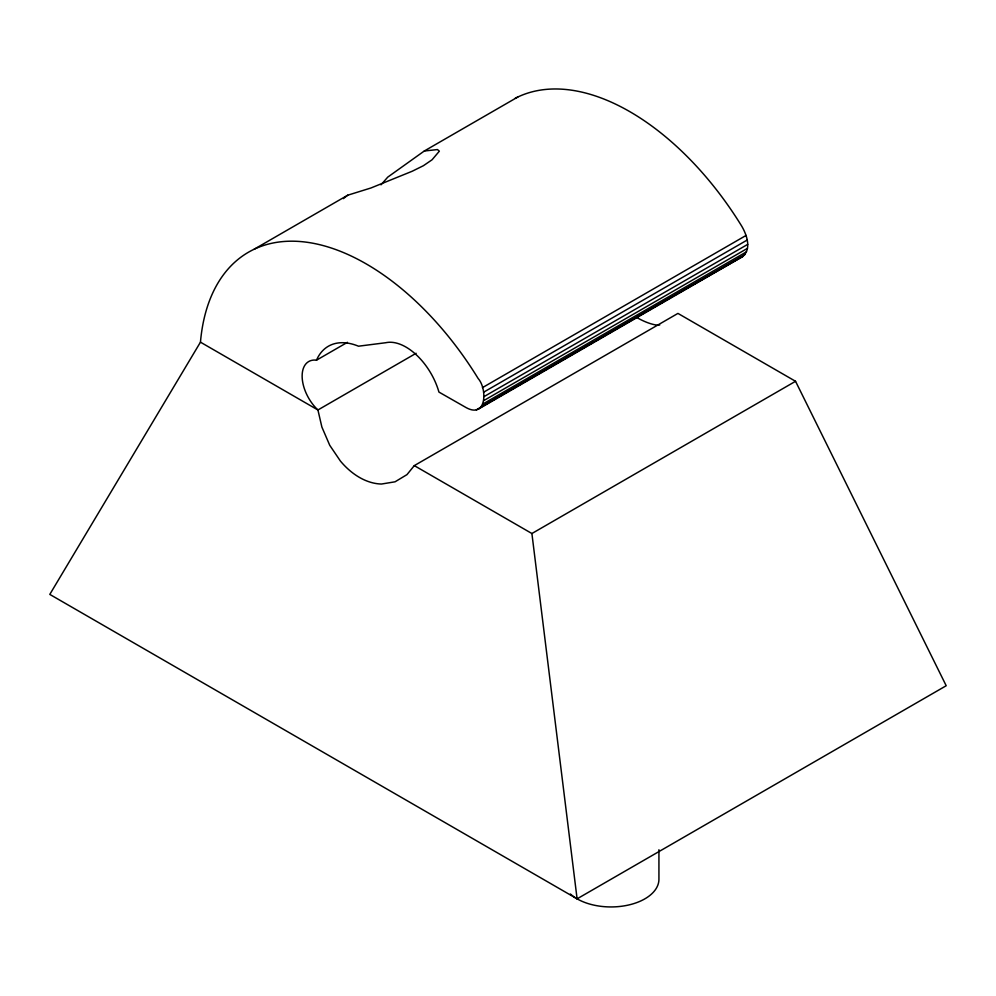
<?xml version="1.0" encoding="UTF-8"?>
<svg xmlns="http://www.w3.org/2000/svg" width="996" height="996" viewBox="0 0 996 996"><rect width="100%" height="100%" fill="white"/><g stroke="black" fill="none" stroke-linecap="round" stroke-linejoin="round"><path stroke-width="1.49" d="M316.504 360.179A75.634 43.675 60 0 1 358.498 346.197L385.751 342.724A50.074 28.909 60 0 1 438.937 392.075L466.29 407.688C486.658 418.743 487.418 388.926 478.155 378.517A235.43 135.929 60 0 0 306.146 242.153A235.43 135.929 60 0 0 200.457 342.163L49.8 594.4L577.095 898.84L946.2 685.734L795.543 381.294L677.94 313.404L414.299 465.618L406.978 474.619L395.051 481.803L381.493 484.031A74.04 50.896 72 0 1 340.433 461.086L329.751 445.312L321.882 427.06L317.923 409.979A31.785 18.351 60 0 1 302.149 376.974A31.785 18.351 60 0 1 316.504 360.179L347.442 342.325M479.088 408.734L742.73 256.52C751.731 248.826 746.838 234.944 741.808 226.304A235.43 135.929 60 0 0 515.131 98.343M380.995 184.833L387.755 177.126L424.296 151.006L517.845 96.998M343.359 198.627L347.729 195.204L370.948 187.983L412.17 171.262L423.425 165.697L432.065 159.783L439.336 151.193L437.493 149.562L424.296 151.006M254.192 249.212L347.729 195.204M416.116 353.281L317.923 409.979L200.457 342.163M482.425 387.656L746.066 235.442M483.595 392.225L747.237 240.011M484.068 396.595L747.71 244.369M483.832 400.566L747.473 248.353M482.898 404.003L746.539 251.789M481.292 406.766L744.933 254.54M476.362 409.829L593.392 342.263M596.081 340.719L672.748 296.447M675.45 294.891L742.73 256.52M414.299 465.618L531.901 533.52L795.543 381.294M659.726 324.982L656.75 325.107A74.04 32.619 50.3 0 1 636.643 317.425M531.901 533.52L577.095 898.84M658.929 849.75L658.929 879.269A47.933 27.676 0 0 1 624.255 905.862A47.933 27.676 0 0 1 570.397 893.985"/></g></svg>
